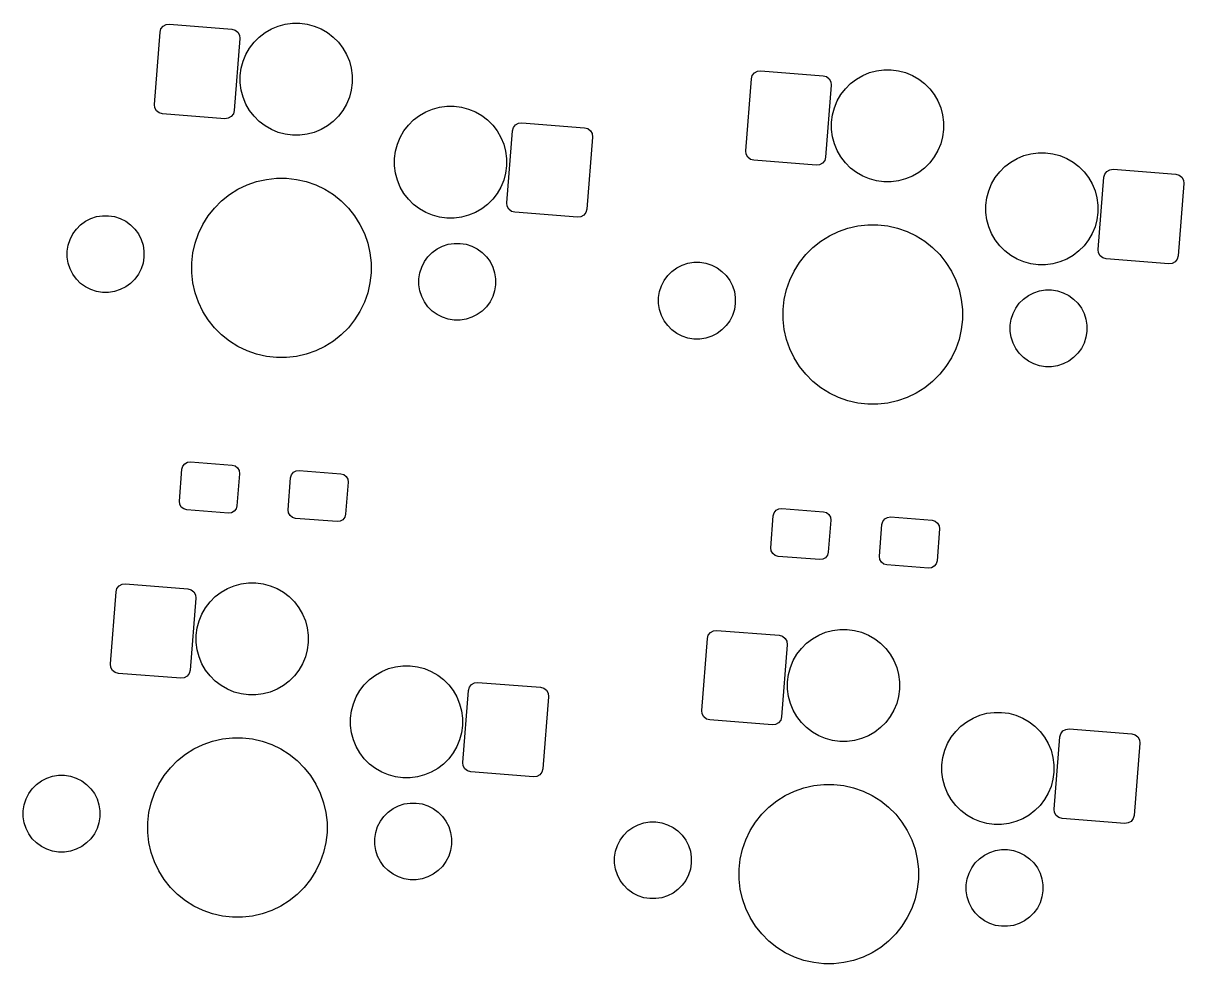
# Model space of a CAD drawing. Extents: x -173 to 103, y -39 to 59.
# Drawn here: x 66.97 to 103.17, y 7.51 to 36.83 of the extents above; entities that cross this region are included whole.
import ezdxf

# ---------------------------------------------------------------- set-up
doc = ezdxf.new("R2010")
doc.units = 0
doc.layers.add('BLACK', color=7, linetype='CONTINUOUS')

msp = doc.modelspace()

# ---------------------------------------------------------------- linework, layer by layer
at = {"layer": 'BLACK', "linetype": 'CONTINUOUS'}
for p, q in [((71.237416, 36.551714), (71.266196, 36.65376)), ((71.266196, 36.65376), (71.331837, 36.737025)), ((71.331837, 36.737025), (71.424345, 36.788832)), ((71.424345, 36.788832), (71.529638, 36.801294)), ((71.529638, 36.801294), (73.480128, 36.647788)), ((73.480128, 36.647788), (73.582175, 36.619008)), ((73.582175, 36.619008), (73.665439, 36.553366)), ((74.513236, 36.540706), (74.711479, 36.655161)), ((74.711479, 36.655161), (74.922965, 36.742762)), ((74.922965, 36.742762), (75.144076, 36.802008)), ((75.144076, 36.802008), (75.371029, 36.831887)), ((75.371029, 36.831887), (75.599939, 36.831887)), ((75.599939, 36.831887), (75.826892, 36.802008)), ((75.826892, 36.802008), (76.048003, 36.742762)), ((76.048003, 36.742762), (76.259489, 36.655161)), ((76.259489, 36.655161), (76.457732, 36.540706)), ((71.060372, 34.302149), (71.237416, 36.551714)), ((73.729708, 36.355565), (73.552664, 34.106)), ((73.665439, 36.553366), (73.717247, 36.460858)), ((73.717247, 36.460858), (73.729708, 36.355565)), ((74.030412, 36.057882), (74.169764, 36.239489)), ((74.169764, 36.239489), (74.331629, 36.401354)), ((74.331629, 36.401354), (74.513236, 36.540706)), ((76.457732, 36.540706), (76.639339, 36.401354)), ((76.639339, 36.401354), (76.801204, 36.239489)), ((76.801204, 36.239489), (76.940556, 36.057882)), ((73.828356, 35.648153), (73.915957, 35.859639)), ((73.915957, 35.859639), (74.030412, 36.057882)), ((76.940556, 36.057882), (77.055011, 35.859639)), ((77.055011, 35.859639), (77.142612, 35.648153)), ((73.76911, 35.427042), (73.828356, 35.648153)), ((77.142612, 35.648153), (77.201858, 35.427042)), ((73.739231, 35.200089), (73.76911, 35.427042)), ((73.739231, 34.971179), (73.739231, 35.200089)), ((77.201858, 35.427042), (77.231737, 35.200089)), ((77.231737, 35.200089), (77.231737, 34.971179)), ((89.680387, 35.100221), (89.709167, 35.202267)), ((89.709167, 35.202267), (89.774808, 35.285532)), ((89.774808, 35.285532), (89.867316, 35.337339)), ((89.867316, 35.337339), (89.972609, 35.349801)), ((89.972609, 35.349801), (91.923099, 35.196295)), ((91.923099, 35.196295), (92.025146, 35.167515)), ((92.025146, 35.167515), (92.10841, 35.101873)), ((92.956207, 35.089213), (93.15445, 35.203668)), ((93.15445, 35.203668), (93.365936, 35.291269)), ((93.365936, 35.291269), (93.587047, 35.350515)), ((93.587047, 35.350515), (93.814, 35.380394)), ((93.814, 35.380394), (94.04291, 35.380394)), ((94.04291, 35.380394), (94.269863, 35.350515)), ((94.269863, 35.350515), (94.490974, 35.291269)), ((94.490974, 35.291269), (94.70246, 35.203668)), ((94.70246, 35.203668), (94.900703, 35.089213)), ((73.76911, 34.744226), (73.739231, 34.971179)), ((77.231737, 34.971179), (77.201858, 34.744226)), ((89.503343, 32.850656), (89.680387, 35.100221)), ((92.172679, 34.904072), (91.995635, 32.654507)), ((92.10841, 35.101873), (92.160218, 35.009365)), ((92.160218, 35.009365), (92.172679, 34.904072)), ((92.473383, 34.606389), (92.612735, 34.787996)), ((92.612735, 34.787996), (92.7746, 34.949861)), ((92.7746, 34.949861), (92.956207, 35.089213)), ((94.900703, 35.089213), (95.08231, 34.949861)), ((95.08231, 34.949861), (95.244175, 34.787996)), ((95.244175, 34.787996), (95.383527, 34.606389)), ((73.828356, 34.523115), (73.76911, 34.744226)), ((73.915957, 34.311629), (73.828356, 34.523115)), ((77.142612, 34.523115), (77.055011, 34.311629)), ((77.201858, 34.744226), (77.142612, 34.523115)), ((92.271327, 34.19666), (92.358928, 34.408146)), ((92.358928, 34.408146), (92.473383, 34.606389)), ((95.383527, 34.606389), (95.497982, 34.408146)), ((95.497982, 34.408146), (95.585583, 34.19666)), ((71.072833, 34.196856), (71.060372, 34.302149)), ((71.124641, 34.104348), (71.072833, 34.196856)), ((71.207905, 34.038706), (71.124641, 34.104348)), ((71.309952, 34.009926), (71.207905, 34.038706)), ((73.552664, 34.106), (73.523884, 34.003954)), ((74.030412, 34.113386), (73.915957, 34.311629)), ((74.169764, 33.931779), (74.030412, 34.113386)), ((76.940556, 34.113386), (76.801204, 33.931779)), ((77.055011, 34.311629), (76.940556, 34.113386)), ((79.325212, 33.955193), (79.523455, 34.069648)), ((79.523455, 34.069648), (79.734941, 34.157249)), ((79.734941, 34.157249), (79.956052, 34.216495)), ((79.956052, 34.216495), (80.183005, 34.246374)), ((80.183005, 34.246374), (80.411915, 34.246374)), ((80.411915, 34.246374), (80.638868, 34.216495)), ((80.638868, 34.216495), (80.859979, 34.157249)), ((80.859979, 34.157249), (81.071465, 34.069648)), ((81.071465, 34.069648), (81.269708, 33.955193)), ((92.212081, 33.975549), (92.271327, 34.19666)), ((95.585583, 34.19666), (95.644829, 33.975549)), ((73.260442, 33.85642), (71.309952, 34.009926)), ((73.365735, 33.868882), (73.260442, 33.85642)), ((73.458243, 33.920689), (73.365735, 33.868882)), ((73.523884, 34.003954), (73.458243, 33.920689)), ((74.331629, 33.769914), (74.169764, 33.931779)), ((74.513236, 33.630562), (74.331629, 33.769914)), ((76.639339, 33.769914), (76.457732, 33.630562)), ((76.801204, 33.931779), (76.639339, 33.769914)), ((78.98174, 33.653976), (79.143605, 33.815841)), ((79.143605, 33.815841), (79.325212, 33.955193)), ((81.269708, 33.955193), (81.451315, 33.815841)), ((81.451315, 33.815841), (81.61318, 33.653976)), ((82.25906, 33.5818), (82.324701, 33.665065)), ((82.324701, 33.665065), (82.417209, 33.716872)), ((82.417209, 33.716872), (82.522502, 33.729334)), ((82.522502, 33.729334), (84.472992, 33.575828)), ((92.182202, 33.748596), (92.212081, 33.975549)), ((92.182202, 33.519686), (92.182202, 33.748596)), ((95.644829, 33.975549), (95.674708, 33.748596)), ((95.674708, 33.748596), (95.674708, 33.519686)), ((74.711479, 33.516107), (74.513236, 33.630562)), ((74.922965, 33.428506), (74.711479, 33.516107)), ((75.144076, 33.36926), (74.922965, 33.428506)), ((75.371029, 33.339381), (75.144076, 33.36926)), ((75.599939, 33.339381), (75.371029, 33.339381)), ((75.826892, 33.36926), (75.599939, 33.339381)), ((76.048003, 33.428506), (75.826892, 33.36926)), ((76.259489, 33.516107), (76.048003, 33.428506)), ((76.457732, 33.630562), (76.259489, 33.516107)), ((78.727933, 33.274126), (78.842388, 33.472369)), ((78.842388, 33.472369), (78.98174, 33.653976)), ((81.61318, 33.653976), (81.752532, 33.472369)), ((81.752532, 33.472369), (81.866987, 33.274126)), ((82.053236, 31.230189), (82.23028, 33.479754)), ((82.23028, 33.479754), (82.25906, 33.5818)), ((84.472992, 33.575828), (84.575039, 33.547048)), ((84.575039, 33.547048), (84.658303, 33.481406)), ((84.658303, 33.481406), (84.710111, 33.388898)), ((84.710111, 33.388898), (84.722572, 33.283605)), ((92.212081, 33.292733), (92.182202, 33.519686)), ((95.674708, 33.519686), (95.644829, 33.292733)), ((78.581086, 32.841529), (78.640332, 33.06264)), ((78.640332, 33.06264), (78.727933, 33.274126)), ((81.866987, 33.274126), (81.954588, 33.06264)), ((81.954588, 33.06264), (82.013834, 32.841529)), ((84.722572, 33.283605), (84.545528, 31.03404)), ((92.271327, 33.071622), (92.212081, 33.292733)), ((92.358928, 32.860136), (92.271327, 33.071622)), ((95.585583, 33.071622), (95.497982, 32.860136)), ((95.644829, 33.292733), (95.585583, 33.071622)), ((78.551207, 32.614576), (78.581086, 32.841529)), ((78.551207, 32.385666), (78.551207, 32.614576)), ((82.013834, 32.841529), (82.043713, 32.614576)), ((82.043713, 32.614576), (82.043713, 32.385666)), ((89.515804, 32.745363), (89.503343, 32.850656)), ((89.567612, 32.652855), (89.515804, 32.745363)), ((89.650876, 32.587213), (89.567612, 32.652855)), ((89.752923, 32.558433), (89.650876, 32.587213)), ((91.995635, 32.654507), (91.966855, 32.552461)), ((92.473383, 32.661893), (92.358928, 32.860136)), ((92.612735, 32.480286), (92.473383, 32.661893)), ((95.383527, 32.661893), (95.244175, 32.480286)), ((95.497982, 32.860136), (95.383527, 32.661893)), ((97.768183, 32.5037), (97.966426, 32.618155)), ((97.966426, 32.618155), (98.177912, 32.705756)), ((98.177912, 32.705756), (98.399023, 32.765002)), ((98.399023, 32.765002), (98.625976, 32.794881)), ((98.625976, 32.794881), (98.854886, 32.794881)), ((98.854886, 32.794881), (99.081839, 32.765002)), ((99.081839, 32.765002), (99.30295, 32.705756)), ((99.30295, 32.705756), (99.514436, 32.618155)), ((99.514436, 32.618155), (99.712679, 32.5037)), ((78.581086, 32.158713), (78.551207, 32.385666)), ((82.043713, 32.385666), (82.013834, 32.158713)), ((91.703413, 32.404927), (89.752923, 32.558433)), ((91.808706, 32.417389), (91.703413, 32.404927)), ((91.901214, 32.469196), (91.808706, 32.417389)), ((91.966855, 32.552461), (91.901214, 32.469196)), ((92.7746, 32.318421), (92.612735, 32.480286)), ((92.956207, 32.179069), (92.7746, 32.318421)), ((95.08231, 32.318421), (94.900703, 32.179069)), ((95.244175, 32.480286), (95.08231, 32.318421)), ((97.424711, 32.202483), (97.586576, 32.364348)), ((97.586576, 32.364348), (97.768183, 32.5037)), ((99.712679, 32.5037), (99.894286, 32.364348)), ((99.894286, 32.364348), (100.056151, 32.202483)), ((100.767672, 32.213572), (100.86018, 32.265379)), ((100.86018, 32.265379), (100.965473, 32.277841)), ((100.965473, 32.277841), (102.915963, 32.124335)), ((73.951061, 31.790685), (74.247436, 31.894391)), ((74.247436, 31.894391), (74.553558, 31.964261)), ((74.553558, 31.964261), (74.865578, 31.999417)), ((74.865578, 31.999417), (75.179572, 31.999417)), ((75.179572, 31.999417), (75.491592, 31.964261)), ((75.491592, 31.964261), (75.797714, 31.894391)), ((75.797714, 31.894391), (76.094089, 31.790685)), ((78.640332, 31.937602), (78.581086, 32.158713)), ((78.727933, 31.726116), (78.640332, 31.937602)), ((81.954588, 31.937602), (81.866987, 31.726116)), ((82.013834, 32.158713), (81.954588, 31.937602)), ((93.15445, 32.064614), (92.956207, 32.179069)), ((93.365936, 31.977013), (93.15445, 32.064614)), ((93.587047, 31.917767), (93.365936, 31.977013)), ((93.814, 31.887888), (93.587047, 31.917767)), ((94.04291, 31.887888), (93.814, 31.887888)), ((94.269863, 31.917767), (94.04291, 31.887888)), ((94.490974, 31.977013), (94.269863, 31.917767)), ((94.70246, 32.064614), (94.490974, 31.977013)), ((94.900703, 32.179069), (94.70246, 32.064614)), ((97.170904, 31.822633), (97.285359, 32.020876)), ((97.285359, 32.020876), (97.424711, 32.202483)), ((100.056151, 32.202483), (100.195503, 32.020876)), ((100.195503, 32.020876), (100.309958, 31.822633)), ((100.496207, 29.778696), (100.673251, 32.028261)), ((100.673251, 32.028261), (100.702031, 32.130307)), ((100.702031, 32.130307), (100.767672, 32.213572)), ((102.915963, 32.124335), (103.01801, 32.095555)), ((103.01801, 32.095555), (103.101274, 32.029913)), ((103.101274, 32.029913), (103.153082, 31.937405)), ((103.153082, 31.937405), (103.165543, 31.832112)), ((73.402295, 31.487392), (73.668162, 31.654448)), ((73.668162, 31.654448), (73.951061, 31.790685)), ((76.094089, 31.790685), (76.376988, 31.654448)), ((76.376988, 31.654448), (76.642855, 31.487392)), ((78.842388, 31.527873), (78.727933, 31.726116)), ((78.98174, 31.346266), (78.842388, 31.527873)), ((81.752532, 31.527873), (81.61318, 31.346266)), ((81.866987, 31.726116), (81.752532, 31.527873)), ((97.024057, 31.390036), (97.083303, 31.611147)), ((97.083303, 31.611147), (97.170904, 31.822633)), ((100.309958, 31.822633), (100.397559, 31.611147)), ((100.397559, 31.611147), (100.456805, 31.390036)), ((103.165543, 31.832112), (102.988499, 29.582547)), ((72.934777, 31.069592), (73.156805, 31.29162)), ((73.156805, 31.29162), (73.402295, 31.487392)), ((76.642855, 31.487392), (76.888345, 31.29162)), ((76.888345, 31.29162), (77.110373, 31.069592)), ((79.143605, 31.184401), (78.98174, 31.346266)), ((79.325212, 31.045049), (79.143605, 31.184401)), ((81.451315, 31.184401), (81.269708, 31.045049)), ((81.61318, 31.346266), (81.451315, 31.184401)), ((82.065697, 31.124896), (82.053236, 31.230189)), ((96.994178, 31.163083), (97.024057, 31.390036)), ((96.994178, 30.934173), (96.994178, 31.163083)), ((100.456805, 31.390036), (100.486684, 31.163083)), ((100.486684, 31.163083), (100.486684, 30.934173)), ((69.08031, 30.744002), (69.259396, 30.802191)), ((69.259396, 30.802191), (69.445379, 30.831648)), ((69.445379, 30.831648), (69.633681, 30.831648)), ((69.633681, 30.831648), (69.819664, 30.802191)), ((69.819664, 30.802191), (69.99875, 30.744002)), ((72.571949, 30.558235), (72.739005, 30.824102)), ((72.739005, 30.824102), (72.934777, 31.069592)), ((77.110373, 31.069592), (77.306145, 30.824102)), ((77.306145, 30.824102), (77.473201, 30.558235)), ((79.523455, 30.930594), (79.325212, 31.045049)), ((79.734941, 30.842993), (79.523455, 30.930594)), ((79.956052, 30.783747), (79.734941, 30.842993)), ((80.183005, 30.753868), (79.956052, 30.783747)), ((80.638868, 30.783747), (80.411915, 30.753868)), ((80.859979, 30.842993), (80.638868, 30.783747)), ((81.071465, 30.930594), (80.859979, 30.842993)), ((81.269708, 31.045049), (81.071465, 30.930594)), ((82.117505, 31.032388), (82.065697, 31.124896)), ((82.200769, 30.966746), (82.117505, 31.032388)), ((82.302816, 30.937966), (82.200769, 30.966746)), ((84.253306, 30.78446), (82.302816, 30.937966)), ((84.358599, 30.796922), (84.253306, 30.78446)), ((84.451107, 30.848729), (84.358599, 30.796922)), ((84.516748, 30.931994), (84.451107, 30.848729)), ((84.545528, 31.03404), (84.516748, 30.931994)), ((97.024057, 30.70722), (96.994178, 30.934173)), ((100.486684, 30.934173), (100.456805, 30.70722)), ((68.516362, 30.262345), (68.627043, 30.414685)), ((68.627043, 30.414685), (68.760192, 30.547834)), ((68.760192, 30.547834), (68.912532, 30.658515)), ((68.912532, 30.658515), (69.08031, 30.744002)), ((69.99875, 30.744002), (70.166528, 30.658515)), ((70.166528, 30.658515), (70.318868, 30.547834)), ((70.318868, 30.547834), (70.452017, 30.414685)), ((70.452017, 30.414685), (70.562698, 30.262345)), ((72.435712, 30.275336), (72.571949, 30.558235)), ((77.473201, 30.558235), (77.609438, 30.275336)), ((80.411915, 30.753868), (80.183005, 30.753868)), ((92.394032, 30.339192), (92.690407, 30.442898)), ((92.690407, 30.442898), (92.996529, 30.512768)), ((92.996529, 30.512768), (93.308549, 30.547924)), ((93.308549, 30.547924), (93.622543, 30.547924)), ((93.622543, 30.547924), (93.934563, 30.512768)), ((93.934563, 30.512768), (94.240685, 30.442898)), ((94.240685, 30.442898), (94.53706, 30.339192)), ((97.083303, 30.486109), (97.024057, 30.70722)), ((97.170904, 30.274623), (97.083303, 30.486109)), ((100.397559, 30.486109), (100.309958, 30.274623)), ((100.456805, 30.70722), (100.397559, 30.486109)), ((68.372686, 29.915481), (68.430875, 30.094567)), ((68.430875, 30.094567), (68.516362, 30.262345)), ((70.562698, 30.262345), (70.648185, 30.094567)), ((70.648185, 30.094567), (70.706374, 29.915481)), ((72.332006, 29.978961), (72.435712, 30.275336)), ((77.609438, 30.275336), (77.713144, 29.978961)), ((91.845266, 30.035899), (92.111133, 30.202955)), ((92.111133, 30.202955), (92.394032, 30.339192)), ((94.53706, 30.339192), (94.819959, 30.202955)), ((94.819959, 30.202955), (95.085826, 30.035899)), ((97.285359, 30.07638), (97.170904, 30.274623)), ((97.424711, 29.894773), (97.285359, 30.07638)), ((100.195503, 30.07638), (100.056151, 29.894773)), ((100.309958, 30.274623), (100.195503, 30.07638)), ((68.343229, 29.729498), (68.372686, 29.915481)), ((68.343229, 29.541196), (68.343229, 29.729498)), ((70.706374, 29.915481), (70.735831, 29.729498)), ((70.735831, 29.729498), (70.735831, 29.541196)), ((72.262136, 29.672839), (72.332006, 29.978961)), ((77.713144, 29.978961), (77.783014, 29.672839)), ((79.593133, 29.551635), (79.726282, 29.684784)), ((79.726282, 29.684784), (79.878622, 29.795465)), ((79.878622, 29.795465), (80.0464, 29.880952)), ((80.0464, 29.880952), (80.225486, 29.939141)), ((80.225486, 29.939141), (80.411469, 29.968598)), ((80.411469, 29.968598), (80.599771, 29.968598)), ((80.599771, 29.968598), (80.785754, 29.939141)), ((80.785754, 29.939141), (80.96484, 29.880952)), ((80.96484, 29.880952), (81.132618, 29.795465)), ((81.132618, 29.795465), (81.284958, 29.684784)), ((81.284958, 29.684784), (81.418107, 29.551635)), ((91.377748, 29.618099), (91.599776, 29.840127)), ((91.599776, 29.840127), (91.845266, 30.035899)), ((95.085826, 30.035899), (95.331316, 29.840127)), ((95.331316, 29.840127), (95.553344, 29.618099)), ((97.586576, 29.732908), (97.424711, 29.894773)), ((97.768183, 29.593556), (97.586576, 29.732908)), ((99.894286, 29.732908), (99.712679, 29.593556)), ((100.056151, 29.894773), (99.894286, 29.732908)), ((100.508668, 29.673403), (100.496207, 29.778696)), ((68.372686, 29.355213), (68.343229, 29.541196)), ((68.430875, 29.176127), (68.372686, 29.355213)), ((70.706374, 29.355213), (70.648185, 29.176127)), ((70.735831, 29.541196), (70.706374, 29.355213)), ((72.22698, 29.360819), (72.262136, 29.672839)), ((72.22698, 29.046825), (72.22698, 29.360819)), ((77.783014, 29.672839), (77.81817, 29.360819)), ((77.81817, 29.360819), (77.81817, 29.046825)), ((79.396965, 29.231517), (79.482452, 29.399295)), ((79.482452, 29.399295), (79.593133, 29.551635)), ((81.418107, 29.551635), (81.528788, 29.399295)), ((81.528788, 29.399295), (81.614275, 29.231517)), ((87.523281, 29.292509), (87.702367, 29.350698)), ((87.702367, 29.350698), (87.88835, 29.380155)), ((87.88835, 29.380155), (88.076652, 29.380155)), ((88.076652, 29.380155), (88.262635, 29.350698)), ((88.262635, 29.350698), (88.441721, 29.292509)), ((91.01492, 29.106742), (91.181976, 29.372609)), ((91.181976, 29.372609), (91.377748, 29.618099)), ((95.553344, 29.618099), (95.749116, 29.372609)), ((95.749116, 29.372609), (95.916172, 29.106742)), ((97.966426, 29.479101), (97.768183, 29.593556)), ((98.177912, 29.3915), (97.966426, 29.479101)), ((98.399023, 29.332254), (98.177912, 29.3915)), ((98.625976, 29.302375), (98.399023, 29.332254)), ((99.081839, 29.332254), (98.854886, 29.302375)), ((99.30295, 29.3915), (99.081839, 29.332254)), ((99.514436, 29.479101), (99.30295, 29.3915)), ((99.712679, 29.593556), (99.514436, 29.479101)), ((100.560476, 29.580895), (100.508668, 29.673403)), ((100.64374, 29.515253), (100.560476, 29.580895)), ((100.745787, 29.486473), (100.64374, 29.515253)), ((102.696277, 29.332967), (100.745787, 29.486473)), ((102.80157, 29.345429), (102.696277, 29.332967)), ((102.894078, 29.397236), (102.80157, 29.345429)), ((102.959719, 29.480501), (102.894078, 29.397236)), ((102.988499, 29.582547), (102.959719, 29.480501)), ((68.516362, 29.008349), (68.430875, 29.176127)), ((68.627043, 28.856009), (68.516362, 29.008349)), ((70.562698, 29.008349), (70.452017, 28.856009)), ((70.648185, 29.176127), (70.562698, 29.008349)), ((72.262136, 28.734805), (72.22698, 29.046825)), ((77.81817, 29.046825), (77.783014, 28.734805)), ((79.309319, 28.866448), (79.338776, 29.052431)), ((79.338776, 29.052431), (79.396965, 29.231517)), ((81.614275, 29.231517), (81.672464, 29.052431)), ((81.672464, 29.052431), (81.701921, 28.866448)), ((86.959333, 28.810852), (87.070014, 28.963192)), ((87.070014, 28.963192), (87.203163, 29.096341)), ((87.203163, 29.096341), (87.355503, 29.207022)), ((87.355503, 29.207022), (87.523281, 29.292509)), ((88.441721, 29.292509), (88.609499, 29.207022)), ((88.609499, 29.207022), (88.761839, 29.096341)), ((88.761839, 29.096341), (88.894988, 28.963192)), ((88.894988, 28.963192), (89.005669, 28.810852)), ((90.878683, 28.823843), (91.01492, 29.106742)), ((95.916172, 29.106742), (96.052409, 28.823843)), ((98.854886, 29.302375), (98.625976, 29.302375)), ((68.760192, 28.72286), (68.627043, 28.856009)), ((68.912532, 28.612179), (68.760192, 28.72286)), ((69.08031, 28.526692), (68.912532, 28.612179)), ((70.166528, 28.612179), (69.99875, 28.526692)), ((70.318868, 28.72286), (70.166528, 28.612179)), ((70.452017, 28.856009), (70.318868, 28.72286)), ((72.332006, 28.428683), (72.262136, 28.734805)), ((77.783014, 28.734805), (77.713144, 28.428683)), ((79.309319, 28.678146), (79.309319, 28.866448)), ((79.338776, 28.492163), (79.309319, 28.678146)), ((81.701921, 28.678146), (81.672464, 28.492163)), ((81.701921, 28.866448), (81.701921, 28.678146)), ((86.815657, 28.463988), (86.873846, 28.643074)), ((86.873846, 28.643074), (86.959333, 28.810852)), ((89.005669, 28.810852), (89.091156, 28.643074)), ((89.091156, 28.643074), (89.149345, 28.463988)), ((90.774977, 28.527468), (90.878683, 28.823843)), ((96.052409, 28.823843), (96.156115, 28.527468)), ((69.259396, 28.468503), (69.08031, 28.526692)), ((69.445379, 28.439046), (69.259396, 28.468503)), ((69.633681, 28.439046), (69.445379, 28.439046)), ((69.819664, 28.468503), (69.633681, 28.439046)), ((69.99875, 28.526692), (69.819664, 28.468503)), ((72.435712, 28.132308), (72.332006, 28.428683)), ((77.713144, 28.428683), (77.609438, 28.132308)), ((79.396965, 28.313077), (79.338776, 28.492163)), ((79.482452, 28.145299), (79.396965, 28.313077)), ((81.614275, 28.313077), (81.528788, 28.145299)), ((81.672464, 28.492163), (81.614275, 28.313077)), ((86.7862, 28.278005), (86.815657, 28.463988)), ((86.7862, 28.089703), (86.7862, 28.278005)), ((89.149345, 28.463988), (89.178802, 28.278005)), ((89.178802, 28.278005), (89.178802, 28.089703)), ((90.705107, 28.221346), (90.774977, 28.527468)), ((96.156115, 28.527468), (96.225985, 28.221346)), ((98.036104, 28.100142), (98.169253, 28.233291)), ((98.169253, 28.233291), (98.321593, 28.343972)), ((98.321593, 28.343972), (98.489371, 28.429459)), ((98.489371, 28.429459), (98.668457, 28.487648)), ((98.668457, 28.487648), (98.85444, 28.517105)), ((98.85444, 28.517105), (99.042742, 28.517105)), ((99.042742, 28.517105), (99.228725, 28.487648)), ((99.228725, 28.487648), (99.407811, 28.429459)), ((99.407811, 28.429459), (99.575589, 28.343972)), ((99.575589, 28.343972), (99.727929, 28.233291)), ((99.727929, 28.233291), (99.861078, 28.100142)), ((72.571949, 27.849409), (72.435712, 28.132308)), ((77.609438, 28.132308), (77.473201, 27.849409)), ((79.593133, 27.992959), (79.482452, 28.145299)), ((79.726282, 27.85981), (79.593133, 27.992959)), ((81.418107, 27.992959), (81.284958, 27.85981)), ((81.528788, 28.145299), (81.418107, 27.992959)), ((86.815657, 27.90372), (86.7862, 28.089703)), ((86.873846, 27.724634), (86.815657, 27.90372)), ((89.149345, 27.90372), (89.091156, 27.724634)), ((89.178802, 28.089703), (89.149345, 27.90372)), ((90.669951, 27.909326), (90.705107, 28.221346)), ((90.669951, 27.595332), (90.669951, 27.909326)), ((96.225985, 28.221346), (96.261141, 27.909326)), ((96.261141, 27.909326), (96.261141, 27.595332)), ((97.839936, 27.780024), (97.925423, 27.947802)), ((97.925423, 27.947802), (98.036104, 28.100142)), ((99.861078, 28.100142), (99.971759, 27.947802)), ((99.971759, 27.947802), (100.057246, 27.780024)), ((72.739005, 27.583542), (72.571949, 27.849409)), ((72.934777, 27.338052), (72.739005, 27.583542)), ((77.306145, 27.583542), (77.110373, 27.338052)), ((77.473201, 27.849409), (77.306145, 27.583542)), ((79.878622, 27.749129), (79.726282, 27.85981)), ((80.0464, 27.663642), (79.878622, 27.749129)), ((80.225486, 27.605453), (80.0464, 27.663642)), ((80.411469, 27.575996), (80.225486, 27.605453)), ((80.599771, 27.575996), (80.411469, 27.575996)), ((80.785754, 27.605453), (80.599771, 27.575996)), ((80.96484, 27.663642), (80.785754, 27.605453)), ((81.132618, 27.749129), (80.96484, 27.663642)), ((81.284958, 27.85981), (81.132618, 27.749129)), ((86.959333, 27.556856), (86.873846, 27.724634)), ((87.070014, 27.404516), (86.959333, 27.556856)), ((89.005669, 27.556856), (88.894988, 27.404516)), ((89.091156, 27.724634), (89.005669, 27.556856)), ((90.705107, 27.283312), (90.669951, 27.595332)), ((96.261141, 27.595332), (96.225985, 27.283312)), ((97.75229, 27.414955), (97.781747, 27.600938)), ((97.781747, 27.600938), (97.839936, 27.780024)), ((100.057246, 27.780024), (100.115435, 27.600938)), ((100.115435, 27.600938), (100.144892, 27.414955)), ((73.156805, 27.116024), (72.934777, 27.338052)), ((77.110373, 27.338052), (76.888345, 27.116024)), ((87.203163, 27.271367), (87.070014, 27.404516)), ((87.355503, 27.160686), (87.203163, 27.271367)), ((87.523281, 27.075199), (87.355503, 27.160686)), ((88.609499, 27.160686), (88.441721, 27.075199)), ((88.761839, 27.271367), (88.609499, 27.160686)), ((88.894988, 27.404516), (88.761839, 27.271367)), ((90.774977, 26.97719), (90.705107, 27.283312)), ((96.225985, 27.283312), (96.156115, 26.97719)), ((97.75229, 27.226653), (97.75229, 27.414955)), ((97.781747, 27.04067), (97.75229, 27.226653)), ((100.144892, 27.226653), (100.115435, 27.04067)), ((100.144892, 27.414955), (100.144892, 27.226653)), ((73.402295, 26.920252), (73.156805, 27.116024)), ((73.668162, 26.753196), (73.402295, 26.920252)), ((76.642855, 26.920252), (76.376988, 26.753196)), ((76.888345, 27.116024), (76.642855, 26.920252)), ((87.702367, 27.01701), (87.523281, 27.075199)), ((87.88835, 26.987553), (87.702367, 27.01701)), ((88.076652, 26.987553), (87.88835, 26.987553)), ((88.262635, 27.01701), (88.076652, 26.987553)), ((88.441721, 27.075199), (88.262635, 27.01701)), ((90.878683, 26.680815), (90.774977, 26.97719)), ((96.156115, 26.97719), (96.052409, 26.680815)), ((97.839936, 26.861584), (97.781747, 27.04067)), ((97.925423, 26.693806), (97.839936, 26.861584)), ((100.057246, 26.861584), (99.971759, 26.693806)), ((100.115435, 27.04067), (100.057246, 26.861584)), ((73.951061, 26.616959), (73.668162, 26.753196)), ((74.247436, 26.513253), (73.951061, 26.616959)), ((74.553558, 26.443383), (74.247436, 26.513253)), ((74.865578, 26.408227), (74.553558, 26.443383)), ((75.491592, 26.443383), (75.179572, 26.408227)), ((75.797714, 26.513253), (75.491592, 26.443383)), ((76.094089, 26.616959), (75.797714, 26.513253)), ((76.376988, 26.753196), (76.094089, 26.616959)), ((91.01492, 26.397916), (90.878683, 26.680815)), ((96.052409, 26.680815), (95.916172, 26.397916)), ((98.036104, 26.541466), (97.925423, 26.693806)), ((98.169253, 26.408317), (98.036104, 26.541466)), ((99.861078, 26.541466), (99.727929, 26.408317)), ((99.971759, 26.693806), (99.861078, 26.541466)), ((75.179572, 26.408227), (74.865578, 26.408227)), ((91.181976, 26.132049), (91.01492, 26.397916)), ((91.377748, 25.886559), (91.181976, 26.132049)), ((95.749116, 26.132049), (95.553344, 25.886559)), ((95.916172, 26.397916), (95.749116, 26.132049)), ((98.321593, 26.297636), (98.169253, 26.408317)), ((98.489371, 26.212149), (98.321593, 26.297636)), ((98.668457, 26.15396), (98.489371, 26.212149)), ((98.85444, 26.124503), (98.668457, 26.15396)), ((99.042742, 26.124503), (98.85444, 26.124503)), ((99.228725, 26.15396), (99.042742, 26.124503)), ((99.407811, 26.212149), (99.228725, 26.15396)), ((99.575589, 26.297636), (99.407811, 26.212149)), ((99.727929, 26.408317), (99.575589, 26.297636)), ((91.599776, 25.664531), (91.377748, 25.886559)), ((95.553344, 25.886559), (95.331316, 25.664531)), ((91.845266, 25.468759), (91.599776, 25.664531)), ((92.111133, 25.301703), (91.845266, 25.468759)), ((95.085826, 25.468759), (94.819959, 25.301703)), ((95.331316, 25.664531), (95.085826, 25.468759)), ((92.394032, 25.165466), (92.111133, 25.301703)), ((92.690407, 25.06176), (92.394032, 25.165466)), ((92.996529, 24.99189), (92.690407, 25.06176)), ((93.308549, 24.956734), (92.996529, 24.99189)), ((93.934563, 24.99189), (93.622543, 24.956734)), ((94.240685, 25.06176), (93.934563, 24.99189)), ((94.53706, 25.165466), (94.240685, 25.06176)), ((94.819959, 25.301703), (94.53706, 25.165466)), ((93.622543, 24.956734), (93.308549, 24.956734)), ((71.842148, 21.930936), (71.920607, 22.927853)), ((71.920607, 22.927853), (71.947085, 23.021736)), ((71.947085, 23.021736), (72.007474, 23.09834)), ((72.007474, 23.09834), (72.092582, 23.146002)), ((72.092582, 23.146002), (72.189451, 23.157467)), ((72.189451, 23.157467), (73.485444, 23.055471)), ((73.485444, 23.055471), (73.579327, 23.028993)), ((73.579327, 23.028993), (73.655931, 22.968604)), ((73.655931, 22.968604), (73.703593, 22.883496)), ((73.703593, 22.883496), (73.715058, 22.786626)), ((75.336603, 22.754976), (75.396992, 22.83158)), ((75.396992, 22.83158), (75.4821, 22.879242)), ((75.4821, 22.879242), (75.578969, 22.890707)), ((75.578969, 22.890707), (76.874962, 22.788711)), ((73.715058, 22.786626), (73.636599, 21.789709)), ((75.231666, 21.664176), (75.310125, 22.661093)), ((75.310125, 22.661093), (75.336603, 22.754976)), ((76.874962, 22.788711), (76.968845, 22.762233)), ((76.968845, 22.762233), (77.045449, 22.701844)), ((77.104576, 22.519866), (77.026117, 21.522949)), ((77.045449, 22.701844), (77.093111, 22.616736)), ((77.093111, 22.616736), (77.104576, 22.519866)), ((71.853613, 21.834066), (71.842148, 21.930936)), ((71.901275, 21.748958), (71.853613, 21.834066)), ((71.977879, 21.688569), (71.901275, 21.748958)), ((73.636599, 21.789709), (73.610121, 21.695826)), ((72.071762, 21.662091), (71.977879, 21.688569)), ((73.367755, 21.560095), (72.071762, 21.662091)), ((73.464624, 21.57156), (73.367755, 21.560095)), ((73.549732, 21.619222), (73.464624, 21.57156)), ((73.610121, 21.695826), (73.549732, 21.619222)), ((75.243131, 21.567306), (75.231666, 21.664176)), ((75.290793, 21.482198), (75.243131, 21.567306)), ((75.367397, 21.421809), (75.290793, 21.482198)), ((75.46128, 21.395331), (75.367397, 21.421809)), ((76.757273, 21.293335), (75.46128, 21.395331)), ((76.999639, 21.429066), (76.93925, 21.352462)), ((77.026117, 21.522949), (76.999639, 21.429066)), ((90.285118, 20.479443), (90.363577, 21.47636)), ((90.363577, 21.47636), (90.390055, 21.570243)), ((90.390055, 21.570243), (90.450444, 21.646847)), ((90.450444, 21.646847), (90.535552, 21.694509)), ((90.535552, 21.694509), (90.632421, 21.705974)), ((90.632421, 21.705974), (91.928414, 21.603978)), ((91.928414, 21.603978), (92.022297, 21.5775)), ((92.022297, 21.5775), (92.098901, 21.517111)), ((92.098901, 21.517111), (92.146563, 21.432003)), ((92.146563, 21.432003), (92.158028, 21.335133)), ((93.779573, 21.303483), (93.839962, 21.380087)), ((93.839962, 21.380087), (93.92507, 21.427749)), ((93.92507, 21.427749), (94.021939, 21.439214)), ((94.021939, 21.439214), (95.317932, 21.337218)), ((76.854142, 21.3048), (76.757273, 21.293335)), ((76.93925, 21.352462), (76.854142, 21.3048)), ((92.158028, 21.335133), (92.079569, 20.338216)), ((93.674636, 20.212683), (93.753095, 21.2096)), ((93.753095, 21.2096), (93.779573, 21.303483)), ((95.317932, 21.337218), (95.411815, 21.31074)), ((95.411815, 21.31074), (95.488419, 21.250351)), ((95.547546, 21.068373), (95.469087, 20.071456)), ((95.488419, 21.250351), (95.536081, 21.165243)), ((95.536081, 21.165243), (95.547546, 21.068373)), ((90.296583, 20.382573), (90.285118, 20.479443)), ((90.344245, 20.297465), (90.296583, 20.382573)), ((90.420849, 20.237076), (90.344245, 20.297465)), ((92.079569, 20.338216), (92.053091, 20.244333)), ((90.514732, 20.210598), (90.420849, 20.237076)), ((91.810725, 20.108602), (90.514732, 20.210598)), ((91.907594, 20.120067), (91.810725, 20.108602)), ((91.992702, 20.167729), (91.907594, 20.120067)), ((92.053091, 20.244333), (91.992702, 20.167729)), ((93.686101, 20.115813), (93.674636, 20.212683)), ((93.733763, 20.030705), (93.686101, 20.115813)), ((93.810367, 19.970316), (93.733763, 20.030705)), ((93.90425, 19.943838), (93.810367, 19.970316)), ((95.200243, 19.841842), (93.90425, 19.943838)), ((95.442609, 19.977573), (95.38222, 19.900969)), ((95.469087, 20.071456), (95.442609, 19.977573)), ((95.297112, 19.853307), (95.200243, 19.841842)), ((95.38222, 19.900969), (95.297112, 19.853307)), ((69.864382, 19.105661), (69.893162, 19.207707)), ((69.893162, 19.207707), (69.958803, 19.290972)), ((69.958803, 19.290972), (70.051311, 19.342779)), ((70.051311, 19.342779), (70.156604, 19.355241)), ((70.156604, 19.355241), (72.107094, 19.201735)), ((72.107094, 19.201735), (72.209141, 19.172955)), ((73.140202, 19.094653), (73.338445, 19.209108)), ((73.338445, 19.209108), (73.549931, 19.296709)), ((73.549931, 19.296709), (73.771042, 19.355955)), ((73.771042, 19.355955), (73.997995, 19.385834)), ((73.997995, 19.385834), (74.226905, 19.385834)), ((74.226905, 19.385834), (74.453858, 19.355955)), ((74.453858, 19.355955), (74.674969, 19.296709)), ((74.674969, 19.296709), (74.886455, 19.209108)), ((74.886455, 19.209108), (75.084698, 19.094653)), ((69.687338, 16.856096), (69.864382, 19.105661)), ((72.356674, 18.909512), (72.17963, 16.659947)), ((72.209141, 19.172955), (72.292405, 19.107313)), ((72.292405, 19.107313), (72.344213, 19.014805)), ((72.344213, 19.014805), (72.356674, 18.909512)), ((72.79673, 18.793436), (72.958595, 18.955301)), ((72.958595, 18.955301), (73.140202, 19.094653)), ((75.084698, 19.094653), (75.266305, 18.955301)), ((75.266305, 18.955301), (75.42817, 18.793436)), ((72.542923, 18.413586), (72.657378, 18.611829)), ((72.657378, 18.611829), (72.79673, 18.793436)), ((75.42817, 18.793436), (75.567522, 18.611829)), ((75.567522, 18.611829), (75.681977, 18.413586)), ((72.396076, 17.980989), (72.455322, 18.2021)), ((72.455322, 18.2021), (72.542923, 18.413586)), ((75.681977, 18.413586), (75.769578, 18.2021)), ((75.769578, 18.2021), (75.828824, 17.980989)), ((72.366197, 17.754036), (72.396076, 17.980989)), ((72.366197, 17.525126), (72.366197, 17.754036)), ((75.828824, 17.980989), (75.858703, 17.754036)), ((75.858703, 17.754036), (75.858703, 17.525126)), ((88.307353, 17.654168), (88.336133, 17.756214)), ((88.336133, 17.756214), (88.401774, 17.839479)), ((88.401774, 17.839479), (88.494282, 17.891286)), ((88.494282, 17.891286), (88.599575, 17.903748)), ((88.599575, 17.903748), (90.550065, 17.750242)), ((90.550065, 17.750242), (90.652112, 17.721462)), ((91.583173, 17.64316), (91.781416, 17.757615)), ((91.781416, 17.757615), (91.992902, 17.845216)), ((91.992902, 17.845216), (92.214013, 17.904462)), ((92.214013, 17.904462), (92.440966, 17.934341)), ((92.440966, 17.934341), (92.669876, 17.934341)), ((92.669876, 17.934341), (92.896829, 17.904462)), ((92.896829, 17.904462), (93.11794, 17.845216)), ((93.11794, 17.845216), (93.329426, 17.757615)), ((93.329426, 17.757615), (93.527669, 17.64316)), ((72.396076, 17.298173), (72.366197, 17.525126)), ((75.858703, 17.525126), (75.828824, 17.298173)), ((88.130309, 15.404603), (88.307353, 17.654168)), ((90.799645, 17.458019), (90.622601, 15.208454)), ((90.652112, 17.721462), (90.735376, 17.65582)), ((90.735376, 17.65582), (90.787184, 17.563312)), ((90.787184, 17.563312), (90.799645, 17.458019)), ((91.239701, 17.341943), (91.401566, 17.503808)), ((91.401566, 17.503808), (91.583173, 17.64316)), ((93.527669, 17.64316), (93.709276, 17.503808)), ((93.709276, 17.503808), (93.871141, 17.341943)), ((72.455322, 17.077062), (72.396076, 17.298173)), ((72.542923, 16.865576), (72.455322, 17.077062)), ((75.769578, 17.077062), (75.681977, 16.865576)), ((75.828824, 17.298173), (75.769578, 17.077062)), ((90.985894, 16.962093), (91.100349, 17.160336)), ((91.100349, 17.160336), (91.239701, 17.341943)), ((93.871141, 17.341943), (94.010493, 17.160336)), ((94.010493, 17.160336), (94.124948, 16.962093)), ((69.699799, 16.750803), (69.687338, 16.856096)), ((69.751607, 16.658295), (69.699799, 16.750803)), ((69.834871, 16.592653), (69.751607, 16.658295)), ((72.17963, 16.659947), (72.15085, 16.557901)), ((72.657378, 16.667333), (72.542923, 16.865576)), ((72.79673, 16.485726), (72.657378, 16.667333)), ((75.567522, 16.667333), (75.42817, 16.485726)), ((75.681977, 16.865576), (75.567522, 16.667333)), ((78.150421, 16.623595), (78.361907, 16.711196)), ((78.361907, 16.711196), (78.583018, 16.770442)), ((78.583018, 16.770442), (78.809971, 16.800321)), ((78.809971, 16.800321), (79.038881, 16.800321)), ((79.038881, 16.800321), (79.265834, 16.770442)), ((79.265834, 16.770442), (79.486945, 16.711196)), ((79.486945, 16.711196), (79.698431, 16.623595)), ((90.839047, 16.529496), (90.898293, 16.750607)), ((90.898293, 16.750607), (90.985894, 16.962093)), ((94.124948, 16.962093), (94.212549, 16.750607)), ((94.212549, 16.750607), (94.271795, 16.529496)), ((69.936918, 16.563873), (69.834871, 16.592653)), ((71.887408, 16.410367), (69.936918, 16.563873)), ((71.992701, 16.422829), (71.887408, 16.410367)), ((72.085209, 16.474636), (71.992701, 16.422829)), ((72.15085, 16.557901), (72.085209, 16.474636)), ((72.958595, 16.323861), (72.79673, 16.485726)), ((73.140202, 16.184509), (72.958595, 16.323861)), ((75.266305, 16.323861), (75.084698, 16.184509)), ((75.42817, 16.485726), (75.266305, 16.323861)), ((77.608706, 16.207923), (77.770571, 16.369788)), ((77.770571, 16.369788), (77.952178, 16.50914)), ((77.952178, 16.50914), (78.150421, 16.623595)), ((79.698431, 16.623595), (79.896674, 16.50914)), ((79.896674, 16.50914), (80.078281, 16.369788)), ((80.078281, 16.369788), (80.240146, 16.207923)), ((90.809168, 16.302543), (90.839047, 16.529496)), ((90.809168, 16.073633), (90.809168, 16.302543)), ((94.271795, 16.529496), (94.301674, 16.302543)), ((94.301674, 16.302543), (94.301674, 16.073633)), ((73.338445, 16.070054), (73.140202, 16.184509)), ((73.549931, 15.982453), (73.338445, 16.070054)), ((73.771042, 15.923207), (73.549931, 15.982453)), ((74.674969, 15.982453), (74.453858, 15.923207)), ((74.886455, 16.070054), (74.674969, 15.982453)), ((75.084698, 16.184509), (74.886455, 16.070054)), ((77.354899, 15.828073), (77.469354, 16.026316)), ((77.469354, 16.026316), (77.608706, 16.207923)), ((80.240146, 16.207923), (80.379498, 16.026316)), ((80.379498, 16.026316), (80.493953, 15.828073)), ((80.680202, 13.784136), (80.857246, 16.033701)), ((80.857246, 16.033701), (80.886026, 16.135747)), ((80.886026, 16.135747), (80.951667, 16.219012)), ((80.951667, 16.219012), (81.044175, 16.270819)), ((81.044175, 16.270819), (81.149468, 16.283281)), ((81.149468, 16.283281), (83.099958, 16.129775)), ((83.099958, 16.129775), (83.202005, 16.100995)), ((83.202005, 16.100995), (83.285269, 16.035353)), ((83.285269, 16.035353), (83.337077, 15.942845)), ((83.337077, 15.942845), (83.349538, 15.837552)), ((90.839047, 15.84668), (90.809168, 16.073633)), ((94.301674, 16.073633), (94.271795, 15.84668)), ((73.997995, 15.893328), (73.771042, 15.923207)), ((74.226905, 15.893328), (73.997995, 15.893328)), ((74.453858, 15.923207), (74.226905, 15.893328)), ((77.208052, 15.395476), (77.267298, 15.616587)), ((77.267298, 15.616587), (77.354899, 15.828073)), ((80.493953, 15.828073), (80.581554, 15.616587)), ((80.581554, 15.616587), (80.6408, 15.395476)), ((83.349538, 15.837552), (83.172494, 13.587987)), ((90.898293, 15.625569), (90.839047, 15.84668)), ((90.985894, 15.414083), (90.898293, 15.625569)), ((94.212549, 15.625569), (94.124948, 15.414083)), ((94.271795, 15.84668), (94.212549, 15.625569)), ((77.178173, 15.168523), (77.208052, 15.395476)), ((80.6408, 15.395476), (80.670679, 15.168523)), ((88.14277, 15.29931), (88.130309, 15.404603)), ((88.194578, 15.206802), (88.14277, 15.29931)), ((88.277842, 15.14116), (88.194578, 15.206802)), ((90.622601, 15.208454), (90.593821, 15.106408)), ((91.100349, 15.21584), (90.985894, 15.414083)), ((91.239701, 15.034233), (91.100349, 15.21584)), ((94.010493, 15.21584), (93.871141, 15.034233)), ((94.124948, 15.414083), (94.010493, 15.21584)), ((96.593392, 15.172102), (96.804878, 15.259703)), ((96.804878, 15.259703), (97.025989, 15.318949)), ((97.025989, 15.318949), (97.252942, 15.348828)), ((97.252942, 15.348828), (97.481852, 15.348828)), ((97.481852, 15.348828), (97.708805, 15.318949)), ((97.708805, 15.318949), (97.929916, 15.259703)), ((97.929916, 15.259703), (98.141402, 15.172102)), ((77.178173, 14.939613), (77.178173, 15.168523)), ((77.208052, 14.71266), (77.178173, 14.939613)), ((80.670679, 14.939613), (80.6408, 14.71266)), ((80.670679, 15.168523), (80.670679, 14.939613)), ((88.379889, 15.11238), (88.277842, 15.14116)), ((90.330379, 14.958874), (88.379889, 15.11238)), ((90.435672, 14.971336), (90.330379, 14.958874)), ((90.52818, 15.023143), (90.435672, 14.971336)), ((90.593821, 15.106408), (90.52818, 15.023143)), ((91.401566, 14.872368), (91.239701, 15.034233)), ((91.583173, 14.733016), (91.401566, 14.872368)), ((93.709276, 14.872368), (93.527669, 14.733016)), ((93.871141, 15.034233), (93.709276, 14.872368)), ((96.051677, 14.75643), (96.213542, 14.918295)), ((96.213542, 14.918295), (96.395149, 15.057647)), ((96.395149, 15.057647), (96.593392, 15.172102)), ((98.141402, 15.172102), (98.339645, 15.057647)), ((98.339645, 15.057647), (98.521252, 14.918295)), ((98.521252, 14.918295), (98.683117, 14.75643)), ((72.874402, 14.448338), (73.180524, 14.518208)), ((73.180524, 14.518208), (73.492544, 14.553364)), ((73.492544, 14.553364), (73.806538, 14.553364)), ((73.806538, 14.553364), (74.118558, 14.518208)), ((74.118558, 14.518208), (74.42468, 14.448338)), ((77.267298, 14.491549), (77.208052, 14.71266)), ((77.354899, 14.280063), (77.267298, 14.491549)), ((80.581554, 14.491549), (80.493953, 14.280063)), ((80.6408, 14.71266), (80.581554, 14.491549)), ((91.781416, 14.618561), (91.583173, 14.733016)), ((91.992902, 14.53096), (91.781416, 14.618561)), ((92.214013, 14.471714), (91.992902, 14.53096)), ((93.11794, 14.53096), (92.896829, 14.471714)), ((93.329426, 14.618561), (93.11794, 14.53096)), ((93.527669, 14.733016), (93.329426, 14.618561)), ((95.79787, 14.37658), (95.912325, 14.574823)), ((95.912325, 14.574823), (96.051677, 14.75643)), ((98.683117, 14.75643), (98.822469, 14.574823)), ((98.822469, 14.574823), (98.936924, 14.37658)), ((99.123173, 12.332643), (99.300217, 14.582208)), ((99.300217, 14.582208), (99.328997, 14.684254)), ((99.328997, 14.684254), (99.394638, 14.767519)), ((99.394638, 14.767519), (99.487146, 14.819326)), ((99.487146, 14.819326), (99.592439, 14.831788)), ((99.592439, 14.831788), (101.542929, 14.678282)), ((101.542929, 14.678282), (101.644976, 14.649502)), ((101.644976, 14.649502), (101.72824, 14.58386)), ((101.72824, 14.58386), (101.780048, 14.491352)), ((101.780048, 14.491352), (101.792509, 14.386059)), ((72.029261, 14.041339), (72.295128, 14.208395)), ((72.295128, 14.208395), (72.578027, 14.344632)), ((72.578027, 14.344632), (72.874402, 14.448338)), ((74.42468, 14.448338), (74.721055, 14.344632)), ((74.721055, 14.344632), (75.003954, 14.208395)), ((75.003954, 14.208395), (75.269821, 14.041339)), ((77.469354, 14.08182), (77.354899, 14.280063)), ((80.493953, 14.280063), (80.379498, 14.08182)), ((92.440966, 14.441835), (92.214013, 14.471714)), ((92.669876, 14.441835), (92.440966, 14.441835)), ((92.896829, 14.471714), (92.669876, 14.441835)), ((95.651023, 13.943983), (95.710269, 14.165094)), ((95.710269, 14.165094), (95.79787, 14.37658)), ((98.936924, 14.37658), (99.024525, 14.165094)), ((99.024525, 14.165094), (99.083771, 13.943983)), ((101.792509, 14.386059), (101.615465, 12.136494)), ((71.561743, 13.623539), (71.783771, 13.845567)), ((71.783771, 13.845567), (72.029261, 14.041339)), ((75.269821, 14.041339), (75.515311, 13.845567)), ((75.515311, 13.845567), (75.737339, 13.623539)), ((77.608706, 13.900213), (77.469354, 14.08182)), ((77.770571, 13.738348), (77.608706, 13.900213)), ((80.240146, 13.900213), (80.078281, 13.738348)), ((80.379498, 14.08182), (80.240146, 13.900213)), ((80.692663, 13.678843), (80.680202, 13.784136)), ((95.621144, 13.71703), (95.651023, 13.943983)), ((99.083771, 13.943983), (99.11365, 13.71703)), ((71.365971, 13.378049), (71.561743, 13.623539)), ((75.737339, 13.623539), (75.933111, 13.378049)), ((77.952178, 13.598996), (77.770571, 13.738348)), ((78.150421, 13.484541), (77.952178, 13.598996)), ((78.361907, 13.39694), (78.150421, 13.484541)), ((78.583018, 13.337694), (78.361907, 13.39694)), ((79.486945, 13.39694), (79.265834, 13.337694)), ((79.698431, 13.484541), (79.486945, 13.39694)), ((79.896674, 13.598996), (79.698431, 13.484541)), ((80.078281, 13.738348), (79.896674, 13.598996)), ((80.744471, 13.586335), (80.692663, 13.678843)), ((80.827735, 13.520693), (80.744471, 13.586335)), ((80.929782, 13.491913), (80.827735, 13.520693)), ((82.880272, 13.338407), (80.929782, 13.491913)), ((83.078073, 13.402676), (82.985565, 13.350869)), ((83.143714, 13.485941), (83.078073, 13.402676)), ((83.172494, 13.587987), (83.143714, 13.485941)), ((95.621144, 13.48812), (95.621144, 13.71703)), ((95.651023, 13.261167), (95.621144, 13.48812)), ((99.11365, 13.48812), (99.083771, 13.261167)), ((99.11365, 13.71703), (99.11365, 13.48812)), ((67.254009, 12.968632), (67.387158, 13.101781)), ((67.387158, 13.101781), (67.539498, 13.212462)), ((67.539498, 13.212462), (67.707276, 13.297949)), ((67.707276, 13.297949), (67.886362, 13.356138)), ((67.886362, 13.356138), (68.072345, 13.385595)), ((68.072345, 13.385595), (68.260647, 13.385595)), ((68.260647, 13.385595), (68.44663, 13.356138)), ((68.44663, 13.356138), (68.625716, 13.297949)), ((68.625716, 13.297949), (68.793494, 13.212462)), ((68.793494, 13.212462), (68.945834, 13.101781)), ((68.945834, 13.101781), (69.078983, 12.968632)), ((71.062678, 12.829283), (71.198915, 13.112182)), ((71.198915, 13.112182), (71.365971, 13.378049)), ((75.933111, 13.378049), (76.100167, 13.112182)), ((76.100167, 13.112182), (76.236404, 12.829283)), ((78.809971, 13.307815), (78.583018, 13.337694)), ((79.038881, 13.307815), (78.809971, 13.307815)), ((79.265834, 13.337694), (79.038881, 13.307815)), ((82.985565, 13.350869), (82.880272, 13.338407)), ((91.317373, 12.996845), (91.623495, 13.066715)), ((91.623495, 13.066715), (91.935515, 13.101871)), ((91.935515, 13.101871), (92.249509, 13.101871)), ((92.249509, 13.101871), (92.561529, 13.066715)), ((92.561529, 13.066715), (92.867651, 12.996845)), ((95.710269, 13.040056), (95.651023, 13.261167)), ((95.79787, 12.82857), (95.710269, 13.040056)), ((99.024525, 13.040056), (98.936924, 12.82857)), ((99.083771, 13.261167), (99.024525, 13.040056)), ((67.057841, 12.648514), (67.143328, 12.816292)), ((67.143328, 12.816292), (67.254009, 12.968632)), ((69.078983, 12.968632), (69.189664, 12.816292)), ((69.189664, 12.816292), (69.275151, 12.648514)), ((70.958972, 12.532908), (71.062678, 12.829283)), ((76.236404, 12.829283), (76.34011, 12.532908)), ((90.472232, 12.589846), (90.738099, 12.756902)), ((90.738099, 12.756902), (91.020998, 12.893139)), ((91.020998, 12.893139), (91.317373, 12.996845)), ((92.867651, 12.996845), (93.164026, 12.893139)), ((93.164026, 12.893139), (93.446925, 12.756902)), ((93.446925, 12.756902), (93.712792, 12.589846)), ((95.912325, 12.630327), (95.79787, 12.82857)), ((98.936924, 12.82857), (98.822469, 12.630327)), ((66.970195, 12.283445), (66.999652, 12.469428)), ((66.999652, 12.469428), (67.057841, 12.648514)), ((69.275151, 12.648514), (69.33334, 12.469428)), ((69.33334, 12.469428), (69.362797, 12.283445)), ((70.889102, 12.226786), (70.958972, 12.532908)), ((76.34011, 12.532908), (76.40998, 12.226786)), ((78.353248, 12.238731), (78.505588, 12.349412)), ((78.505588, 12.349412), (78.673366, 12.434899)), ((78.673366, 12.434899), (78.852452, 12.493088)), ((78.852452, 12.493088), (79.038435, 12.522545)), ((79.038435, 12.522545), (79.226737, 12.522545)), ((79.226737, 12.522545), (79.41272, 12.493088)), ((79.41272, 12.493088), (79.591806, 12.434899)), ((79.591806, 12.434899), (79.759584, 12.349412)), ((79.759584, 12.349412), (79.911924, 12.238731)), ((90.004714, 12.172046), (90.226742, 12.394074)), ((90.226742, 12.394074), (90.472232, 12.589846)), ((93.712792, 12.589846), (93.958282, 12.394074)), ((93.958282, 12.394074), (94.18031, 12.172046)), ((96.051677, 12.44872), (95.912325, 12.630327)), ((96.213542, 12.286855), (96.051677, 12.44872)), ((98.683117, 12.44872), (98.521252, 12.286855)), ((98.822469, 12.630327), (98.683117, 12.44872)), ((99.135634, 12.22735), (99.123173, 12.332643)), ((66.970195, 12.095143), (66.970195, 12.283445)), ((66.999652, 11.90916), (66.970195, 12.095143)), ((69.362797, 12.095143), (69.33334, 11.90916)), ((69.362797, 12.283445), (69.362797, 12.095143)), ((70.853946, 11.914766), (70.889102, 12.226786)), ((76.40998, 12.226786), (76.445136, 11.914766)), ((78.023931, 11.785464), (78.109418, 11.953242)), ((78.109418, 11.953242), (78.220099, 12.105582)), ((78.220099, 12.105582), (78.353248, 12.238731)), ((79.911924, 12.238731), (80.045073, 12.105582)), ((80.045073, 12.105582), (80.155754, 11.953242)), ((80.155754, 11.953242), (80.241241, 11.785464)), ((89.808942, 11.926556), (90.004714, 12.172046)), ((94.18031, 12.172046), (94.376082, 11.926556)), ((96.395149, 12.147503), (96.213542, 12.286855)), ((96.593392, 12.033048), (96.395149, 12.147503)), ((96.804878, 11.945447), (96.593392, 12.033048)), ((97.025989, 11.886201), (96.804878, 11.945447)), ((97.929916, 11.945447), (97.708805, 11.886201)), ((98.141402, 12.033048), (97.929916, 11.945447)), ((98.339645, 12.147503), (98.141402, 12.033048)), ((98.521252, 12.286855), (98.339645, 12.147503)), ((99.187442, 12.134842), (99.135634, 12.22735)), ((99.270706, 12.0692), (99.187442, 12.134842)), ((99.372753, 12.04042), (99.270706, 12.0692)), ((101.323243, 11.886914), (99.372753, 12.04042)), ((101.521044, 11.951183), (101.428536, 11.899376)), ((101.586685, 12.034448), (101.521044, 11.951183)), ((101.615465, 12.136494), (101.586685, 12.034448)), ((67.057841, 11.730074), (66.999652, 11.90916)), ((67.143328, 11.562296), (67.057841, 11.730074)), ((69.275151, 11.730074), (69.189664, 11.562296)), ((69.33334, 11.90916), (69.275151, 11.730074)), ((70.853946, 11.600772), (70.853946, 11.914766)), ((70.889102, 11.288752), (70.853946, 11.600772)), ((76.445136, 11.600772), (76.40998, 11.288752)), ((76.445136, 11.914766), (76.445136, 11.600772)), ((77.936285, 11.420395), (77.965742, 11.606378)), ((77.965742, 11.606378), (78.023931, 11.785464)), ((80.241241, 11.785464), (80.29943, 11.606378)), ((80.29943, 11.606378), (80.328887, 11.420395)), ((85.69698, 11.517139), (85.830129, 11.650288)), ((85.830129, 11.650288), (85.982469, 11.760969)), ((85.982469, 11.760969), (86.150247, 11.846456)), ((86.150247, 11.846456), (86.329333, 11.904645)), ((86.329333, 11.904645), (86.515316, 11.934102)), ((86.515316, 11.934102), (86.703618, 11.934102)), ((86.703618, 11.934102), (86.889601, 11.904645)), ((86.889601, 11.904645), (87.068687, 11.846456)), ((87.068687, 11.846456), (87.236465, 11.760969)), ((87.236465, 11.760969), (87.388805, 11.650288)), ((87.388805, 11.650288), (87.521954, 11.517139)), ((89.505649, 11.37779), (89.641886, 11.660689)), ((89.641886, 11.660689), (89.808942, 11.926556)), ((94.376082, 11.926556), (94.543138, 11.660689)), ((94.543138, 11.660689), (94.679375, 11.37779)), ((97.252942, 11.856322), (97.025989, 11.886201)), ((97.481852, 11.856322), (97.252942, 11.856322)), ((97.708805, 11.886201), (97.481852, 11.856322)), ((101.428536, 11.899376), (101.323243, 11.886914)), ((67.254009, 11.409956), (67.143328, 11.562296)), ((67.387158, 11.276807), (67.254009, 11.409956)), ((67.539498, 11.166126), (67.387158, 11.276807)), ((68.945834, 11.276807), (68.793494, 11.166126)), ((69.078983, 11.409956), (68.945834, 11.276807)), ((69.189664, 11.562296), (69.078983, 11.409956)), ((70.958972, 10.98263), (70.889102, 11.288752)), ((76.40998, 11.288752), (76.34011, 10.98263)), ((77.936285, 11.232093), (77.936285, 11.420395)), ((77.965742, 11.04611), (77.936285, 11.232093)), ((80.328887, 11.232093), (80.29943, 11.04611)), ((80.328887, 11.420395), (80.328887, 11.232093)), ((85.500812, 11.197021), (85.586299, 11.364799)), ((85.586299, 11.364799), (85.69698, 11.517139)), ((87.521954, 11.517139), (87.632635, 11.364799)), ((87.632635, 11.364799), (87.718122, 11.197021)), ((89.401943, 11.081415), (89.505649, 11.37779)), ((94.679375, 11.37779), (94.783081, 11.081415)), ((67.707276, 11.080639), (67.539498, 11.166126)), ((67.886362, 11.02245), (67.707276, 11.080639)), ((68.072345, 10.992993), (67.886362, 11.02245)), ((68.260647, 10.992993), (68.072345, 10.992993)), ((68.44663, 11.02245), (68.260647, 10.992993)), ((68.625716, 11.080639), (68.44663, 11.02245)), ((68.793494, 11.166126), (68.625716, 11.080639)), ((71.062678, 10.686255), (70.958972, 10.98263)), ((76.34011, 10.98263), (76.236404, 10.686255)), ((78.023931, 10.867024), (77.965742, 11.04611)), ((78.109418, 10.699246), (78.023931, 10.867024)), ((80.241241, 10.867024), (80.155754, 10.699246)), ((80.29943, 11.04611), (80.241241, 10.867024)), ((85.413166, 10.831952), (85.442623, 11.017935)), ((85.442623, 11.017935), (85.500812, 11.197021)), ((87.718122, 11.197021), (87.776311, 11.017935)), ((87.776311, 11.017935), (87.805768, 10.831952)), ((89.332073, 10.775293), (89.401943, 11.081415)), ((94.783081, 11.081415), (94.852951, 10.775293)), ((96.796219, 10.787238), (96.948559, 10.897919)), ((96.948559, 10.897919), (97.116337, 10.983406)), ((97.116337, 10.983406), (97.295423, 11.041595)), ((97.295423, 11.041595), (97.481406, 11.071052)), ((97.481406, 11.071052), (97.669708, 11.071052)), ((97.669708, 11.071052), (97.855691, 11.041595)), ((97.855691, 11.041595), (98.034777, 10.983406)), ((98.034777, 10.983406), (98.202555, 10.897919)), ((98.202555, 10.897919), (98.354895, 10.787238)), ((71.198915, 10.403356), (71.062678, 10.686255)), ((76.236404, 10.686255), (76.100167, 10.403356)), ((78.220099, 10.546906), (78.109418, 10.699246)), ((78.353248, 10.413757), (78.220099, 10.546906)), ((80.045073, 10.546906), (79.911924, 10.413757)), ((80.155754, 10.699246), (80.045073, 10.546906)), ((85.413166, 10.64365), (85.413166, 10.831952)), ((85.442623, 10.457667), (85.413166, 10.64365)), ((87.805768, 10.64365), (87.776311, 10.457667)), ((87.805768, 10.831952), (87.805768, 10.64365)), ((89.296917, 10.463273), (89.332073, 10.775293)), ((94.852951, 10.775293), (94.888107, 10.463273)), ((96.466902, 10.333971), (96.552389, 10.501749)), ((96.552389, 10.501749), (96.66307, 10.654089)), ((96.66307, 10.654089), (96.796219, 10.787238)), ((98.354895, 10.787238), (98.488044, 10.654089)), ((98.488044, 10.654089), (98.598725, 10.501749)), ((98.598725, 10.501749), (98.684212, 10.333971)), ((71.365971, 10.137489), (71.198915, 10.403356)), ((71.561743, 9.891999), (71.365971, 10.137489)), ((75.933111, 10.137489), (75.737339, 9.891999)), ((76.100167, 10.403356), (75.933111, 10.137489)), ((78.505588, 10.303076), (78.353248, 10.413757)), ((78.673366, 10.217589), (78.505588, 10.303076)), ((78.852452, 10.1594), (78.673366, 10.217589)), ((79.038435, 10.129943), (78.852452, 10.1594)), ((79.41272, 10.1594), (79.226737, 10.129943)), ((79.591806, 10.217589), (79.41272, 10.1594)), ((79.759584, 10.303076), (79.591806, 10.217589)), ((79.911924, 10.413757), (79.759584, 10.303076)), ((85.500812, 10.278581), (85.442623, 10.457667)), ((85.586299, 10.110803), (85.500812, 10.278581)), ((87.718122, 10.278581), (87.632635, 10.110803)), ((87.776311, 10.457667), (87.718122, 10.278581)), ((89.296917, 10.149279), (89.296917, 10.463273)), ((89.332073, 9.837259), (89.296917, 10.149279)), ((94.888107, 10.149279), (94.852951, 9.837259)), ((94.888107, 10.463273), (94.888107, 10.149279)), ((96.379256, 9.968902), (96.408713, 10.154885)), ((96.408713, 10.154885), (96.466902, 10.333971)), ((98.684212, 10.333971), (98.742401, 10.154885)), ((98.742401, 10.154885), (98.771858, 9.968902)), ((71.783771, 9.669971), (71.561743, 9.891999)), ((75.737339, 9.891999), (75.515311, 9.669971)), ((79.226737, 10.129943), (79.038435, 10.129943)), ((85.69698, 9.958463), (85.586299, 10.110803)), ((85.830129, 9.825314), (85.69698, 9.958463)), ((85.982469, 9.714633), (85.830129, 9.825314)), ((87.388805, 9.825314), (87.236465, 9.714633)), ((87.521954, 9.958463), (87.388805, 9.825314)), ((87.632635, 10.110803), (87.521954, 9.958463)), ((89.401943, 9.531137), (89.332073, 9.837259)), ((94.852951, 9.837259), (94.783081, 9.531137)), ((96.379256, 9.7806), (96.379256, 9.968902)), ((96.408713, 9.594617), (96.379256, 9.7806)), ((98.771858, 9.7806), (98.742401, 9.594617)), ((98.771858, 9.968902), (98.771858, 9.7806)), ((72.029261, 9.474199), (71.783771, 9.669971)), ((72.295128, 9.307143), (72.029261, 9.474199)), ((75.269821, 9.474199), (75.003954, 9.307143)), ((75.515311, 9.669971), (75.269821, 9.474199)), ((86.150247, 9.629146), (85.982469, 9.714633)), ((86.329333, 9.570957), (86.150247, 9.629146)), ((86.515316, 9.5415), (86.329333, 9.570957)), ((86.703618, 9.5415), (86.515316, 9.5415)), ((86.889601, 9.570957), (86.703618, 9.5415)), ((87.068687, 9.629146), (86.889601, 9.570957)), ((87.236465, 9.714633), (87.068687, 9.629146)), ((89.505649, 9.234762), (89.401943, 9.531137)), ((94.783081, 9.531137), (94.679375, 9.234762)), ((96.466902, 9.415531), (96.408713, 9.594617)), ((96.552389, 9.247753), (96.466902, 9.415531)), ((98.684212, 9.415531), (98.598725, 9.247753)), ((98.742401, 9.594617), (98.684212, 9.415531)), ((72.578027, 9.170906), (72.295128, 9.307143)), ((72.874402, 9.0672), (72.578027, 9.170906)), ((73.180524, 8.99733), (72.874402, 9.0672)), ((74.42468, 9.0672), (74.118558, 8.99733)), ((74.721055, 9.170906), (74.42468, 9.0672)), ((75.003954, 9.307143), (74.721055, 9.170906)), ((89.641886, 8.951863), (89.505649, 9.234762)), ((94.679375, 9.234762), (94.543138, 8.951863)), ((96.66307, 9.095413), (96.552389, 9.247753)), ((96.796219, 8.962264), (96.66307, 9.095413)), ((98.488044, 9.095413), (98.354895, 8.962264)), ((98.598725, 9.247753), (98.488044, 9.095413)), ((73.492544, 8.962174), (73.180524, 8.99733)), ((73.806538, 8.962174), (73.492544, 8.962174)), ((74.118558, 8.99733), (73.806538, 8.962174)), ((89.808942, 8.685996), (89.641886, 8.951863)), ((94.543138, 8.951863), (94.376082, 8.685996)), ((96.948559, 8.851583), (96.796219, 8.962264)), ((97.116337, 8.766096), (96.948559, 8.851583)), ((97.295423, 8.707907), (97.116337, 8.766096)), ((97.481406, 8.67845), (97.295423, 8.707907)), ((97.855691, 8.707907), (97.669708, 8.67845)), ((98.034777, 8.766096), (97.855691, 8.707907)), ((98.202555, 8.851583), (98.034777, 8.766096)), ((98.354895, 8.962264), (98.202555, 8.851583)), ((90.004714, 8.440506), (89.808942, 8.685996)), ((90.226742, 8.218478), (90.004714, 8.440506)), ((94.18031, 8.440506), (93.958282, 8.218478)), ((94.376082, 8.685996), (94.18031, 8.440506)), ((97.669708, 8.67845), (97.481406, 8.67845)), ((90.472232, 8.022706), (90.226742, 8.218478)), ((90.738099, 7.85565), (90.472232, 8.022706)), ((93.712792, 8.022706), (93.446925, 7.85565)), ((93.958282, 8.218478), (93.712792, 8.022706)), ((91.020998, 7.719413), (90.738099, 7.85565)), ((91.317373, 7.615707), (91.020998, 7.719413)), ((91.623495, 7.545837), (91.317373, 7.615707)), ((92.867651, 7.615707), (92.561529, 7.545837)), ((93.164026, 7.719413), (92.867651, 7.615707)), ((93.446925, 7.85565), (93.164026, 7.719413)), ((91.935515, 7.510681), (91.623495, 7.545837)), ((92.249509, 7.510681), (91.935515, 7.510681)), ((92.561529, 7.545837), (92.249509, 7.510681))]:
    msp.add_line(p, q, dxfattribs=at)

doc.saveas('drawing.dxf')
